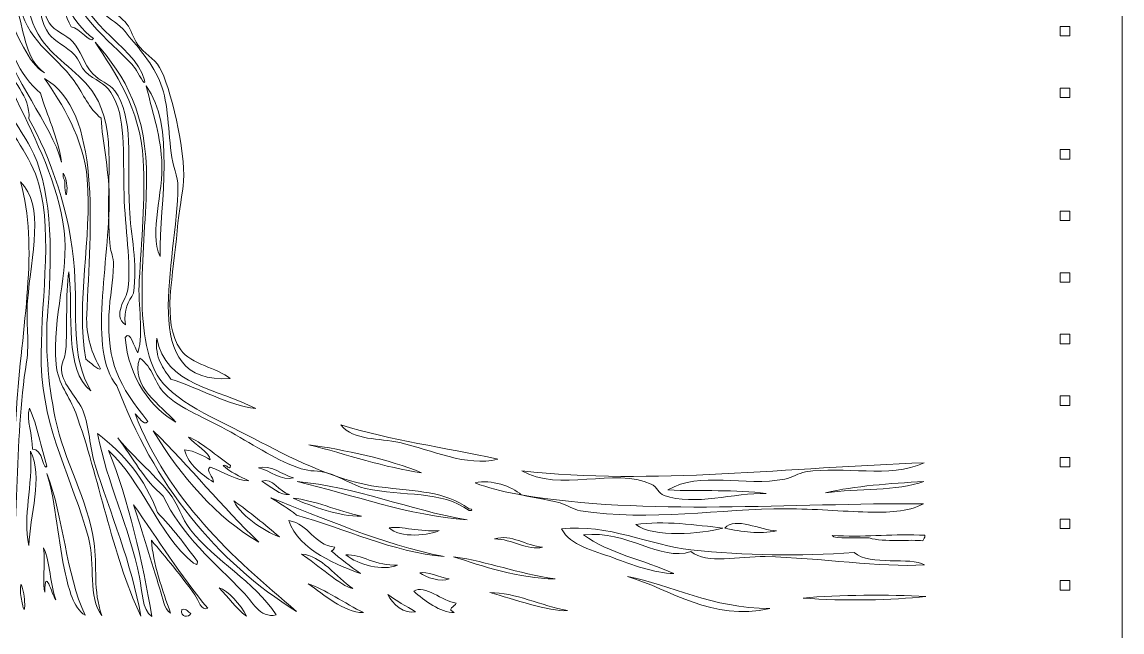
# Model space of a CAD drawing. Extents: x -34 to 197, y 103 to 243.
# Drawn here: x 139.5 to 197.4, y 169.8 to 201.9 of the extents above; entities that cross this region are included whole.
import ezdxf

# ---------------------------------------------------------------- set-up
doc = ezdxf.new("R2010")
doc.units = 0
doc.layers.add('OUTER_WALLET', color=7, linetype='CONTINUOUS', lineweight=5, true_color=0xffffff)

# ---------------------------------------------------------------- blocks, each defined once
blk = doc.blocks.new('BLOCK_2')
at = {"layer": 'OUTER_WALLET', "color": 1, "true_color": 0xff0000}
for points in [[(194.682, 201.214), (194.182, 201.214), (194.182, 201.712), (194.682, 201.712), (194.682, 201.214)], [(194.682, 197.974), (194.182, 197.974), (194.182, 198.472), (194.682, 198.472), (194.682, 197.974)], [(194.682, 194.734), (194.182, 194.734), (194.182, 195.232), (194.682, 195.232), (194.682, 194.734)], [(194.682, 191.494), (194.182, 191.494), (194.182, 191.993), (194.682, 191.993), (194.682, 191.494)], [(194.682, 188.254), (194.182, 188.254), (194.182, 188.753), (194.682, 188.753), (194.682, 188.254)], [(194.682, 185.014), (194.182, 185.014), (194.182, 185.513), (194.682, 185.513), (194.682, 185.014)], [(194.682, 181.774), (194.182, 181.774), (194.182, 182.273), (194.682, 182.273), (194.682, 181.774)], [(194.682, 178.534), (194.182, 178.534), (194.182, 179.033), (194.682, 179.033), (194.682, 178.534)], [(194.682, 175.294), (194.182, 175.294), (194.182, 175.793), (194.682, 175.793), (194.682, 175.294)], [(194.682, 172.054), (194.182, 172.054), (194.182, 172.553), (194.682, 172.553), (194.682, 172.054)]]:
    blk.add_lwpolyline(points, dxfattribs=at)

msp = doc.modelspace()

# ---------------------------------------------------------------- linework, layer by layer
at = {"layer": 'OUTER_WALLET', "color": 1, "true_color": 0xff0000}
msp.add_lwpolyline([(197.433, 243.343), (197.433, 156.824)], dxfattribs=at)
at = {"layer": 'OUTER_WALLET'}
for points, knots in [([(153.993, 170.927), (149.806, 173.503), (146.422, 177.687), (144.537, 182.807), (142.961, 184.636), (144.169, 189.334), (144.125, 192.77), (144.105, 194.352), (143.754, 195.637), (143.708, 196.878), (143.027, 197.423), (142.805, 198.126), (142.279, 198.855), (141.258, 200.269), (139.652, 201.023), (139.423, 203.005), (139.281, 204.232), (140.373, 207.009), (138.407, 206.342), (138.418, 205.815), (138.836, 205.879), (138.977, 205.453), (139.193, 204.804), (138.86, 204.013), (138.94, 203.306), (138.975, 202.992), (139.231, 202.812), (139.316, 202.518), (139.67, 201.309), (139.755, 199.931), (140.724, 199.273), (139.866, 199.756), (139.281, 201.333), (138.729, 202.432), (138.612, 200.719), (139.445, 199.094), (140.51, 198.203), (140.87, 196.983), (141.415, 195.941), (141.618, 194.572), (141.072, 196.62), (138.965, 198.989), (138.512, 201.166), (138.196, 202.686), (139.626, 205.103), (137.912, 205.96), (137.586, 205.359), (138.329, 205.041), (138.176, 204.296), (137.915, 204.523), (137.94, 205.028), (137.705, 205.28), (137.18, 203.989), (138.016, 202.853), (138.324, 201.56), (138.458, 200.994), (138.422, 200.363), (138.588, 199.896), (138.972, 198.807), (139.999, 198.076), (139.901, 196.847), (141.01, 194.873), (142.098, 191.919), (142.3, 188.897), (142.457, 186.554), (142.086, 184.271), (143.166, 182.537), (141.746, 183.628), (142.254, 186.582), (142.006, 188.805), (141.806, 187.54), (141.951, 185.997), (141.835, 184.61), (141.809, 184.297), (141.6, 183.963), (141.623, 183.638), (141.681, 182.807), (142.467, 182.195), (142.756, 181.471), (143.094, 180.628), (143.089, 179.585), (143.39, 178.628), (144.145, 176.228), (145.339, 173.368), (145.789, 170.679), (144.241, 173.999), (143.603, 177.977), (142.364, 181.38), (142.056, 182.226), (141.421, 182.901), (141.335, 183.936), (141.125, 186.471), (142.031, 188.781), (141.751, 190.957), (141.087, 196.099), (137.258, 199.458), (137.217, 205.288), (136.337, 203.818), (137.074, 199.717), (138.274, 198.73), (138.506, 197.458), (139.393, 196.442), (139.973, 195.381), (141.054, 193.402), (141.181, 190.135), (140.896, 186.774), (140.744, 184.975), (140.899, 182.985), (141.286, 181.105), (141.752, 178.844), (143.015, 176.784), (143.32, 174.627), (143.513, 173.265), (143.26, 172.021), (143.74, 170.716), (142.986, 171.68), (143.423, 173.363), (143.031, 174.828), (142.203, 177.924), (140.659, 180.366), (140.554, 183.95), (140.469, 186.891), (141.199, 190.656), (140.427, 193.421), (140.018, 194.886), (138.906, 196.07), (138.35, 197.459), (137.436, 199.741), (136.609, 201.511), (136.522, 204.617), (136.165, 204.524), (136.062, 204.167), (135.923, 203.847), (135.599, 204.224), (135.949, 204.665), (135.844, 204.923), (135.2, 204.596), (134.546, 204.279), (134.067, 203.782), (131.984, 203.19), (129.731, 202.775), (127.022, 202.831), (126.616, 203.019), (127.77, 202.891), (128, 202.912), (130.243, 203.111), (132.524, 203.419), (134.271, 204.266), (135.818, 205.017), (136.816, 206.197), (138.222, 206.93), (138.235, 206.801), (137.888, 206.574), (138.118, 206.542), (138.803, 207.124), (139.7, 207.487), (140.581, 207.866), (140.413, 207.335), (139.961, 207.38), (139.397, 207.106), (140.9, 206.962), (142.826, 207.229), (143.677, 206.249), (143.234, 206.335), (142.372, 206.844), (141.342, 206.681), (142.632, 206.455), (143.181, 205.515), (144.242, 205.069), (144.644, 205.215), (145.159, 205.245), (145.517, 205.437), (145.154, 205.915), (143.987, 205.225), (143.77, 205.955), (144.483, 205.522), (146.759, 206.172), (147.666, 205.497), (147.493, 205.697), (146.793, 205.502), (147.274, 205.406), (145.505, 205.483), (144.861, 204.395), (143.444, 204.106), (143.47, 204.609), (144.27, 204.311), (144.238, 204.873), (143.973, 205.119), (143.741, 204.729), (143.359, 204.791), (143.411, 205.674), (142.666, 205.785), (142.112, 206.082), (141.852, 205.886), (142.303, 205.569), (142.293, 205.298), (140.754, 204.078), (142.246, 201.825), (143.294, 201.082), (143.123, 200.759), (142.585, 201.653), (142.133, 201.689), (141.557, 202.799), (140.968, 204.525), (142.102, 205.496), (141.914, 206.051), (141.124, 206.533), (140.456, 206.306), (140.266, 205.77), (141.074, 206.199), (141.033, 205.808), (141.048, 204.425), (140.251, 203.079), (140.965, 201.904), (141.239, 201.453), (141.852, 201.299), (142.217, 200.906), (142.623, 200.469), (142.788, 199.732), (143.262, 199.228), (143.619, 198.848), (144.141, 198.709), (144.417, 198.33), (145.451, 196.912), (145.061, 194.733), (145.188, 192.166), (145.261, 190.689), (145.644, 189.303), (145.403, 187.672), (145.167, 187.22), (144.854, 186.849), (144.983, 186.019), (144.261, 186.525), (145.044, 187.371), (145.113, 187.873), (145.297, 189.199), (144.957, 191.146), (144.908, 192.855), (144.842, 195.11), (145.036, 196.971), (144.22, 198.235), (143.875, 198.771), (143.385, 198.846), (142.873, 199.333), (142.648, 199.546), (142.551, 199.957), (142.303, 200.221), (141.887, 200.663), (141.232, 200.922), (140.955, 201.319), (140.147, 202.473), (140.649, 203.707), (140.832, 205.421), (140.634, 205.806), (140.291, 206.05), (139.869, 206.219), (139.614, 204.352), (139.565, 202.489), (140.56, 201.033), (141.278, 199.981), (142.665, 199.22), (143.34, 198.153), (144.617, 196.135), (143.86, 193.529), (144.177, 190.134), (144.204, 189.84), (144.363, 189.601), (144.355, 189.154), (144.339, 188.287), (144.156, 187.555), (144.114, 186.523), (144.01, 184.034), (144.643, 182.805), (146.164, 180.923), (145.916, 180.66), (145.675, 181.213), (145.487, 181.325), (147.242, 176.816), (150.561, 173.817), (153.993, 170.927)], [0, 0, 0, 0, 1, 1, 1, 2, 2, 2, 3, 3, 3, 4, 4, 4, 5, 5, 5, 6, 6, 6, 7, 7, 7, 8, 8, 8, 9, 9, 9, 10, 10, 10, 11, 11, 11, 12, 12, 12, 13, 13, 13, 14, 14, 14, 15, 15, 15, 16, 16, 16, 17, 17, 17, 18, 18, 18, 19, 19, 19, 20, 20, 20, 21, 21, 21, 22, 22, 22, 23, 23, 23, 24, 24, 24, 25, 25, 25, 26, 26, 26, 27, 27, 27, 28, 28, 28, 29, 29, 29, 30, 30, 30, 31, 31, 31, 32, 32, 32, 33, 33, 33, 34, 34, 34, 35, 35, 35, 36, 36, 36, 37, 37, 37, 38, 38, 38, 39, 39, 39, 40, 40, 40, 41, 41, 41, 42, 42, 42, 43, 43, 43, 44, 44, 44, 45, 45, 45, 46, 46, 46, 47, 47, 47, 48, 48, 48, 49, 49, 49, 50, 50, 50, 51, 51, 51, 52, 52, 52, 53, 53, 53, 54, 54, 54, 55, 55, 55, 56, 56, 56, 57, 57, 57, 58, 58, 58, 59, 59, 59, 60, 60, 60, 61, 61, 61, 62, 62, 62, 63, 63, 63, 64, 64, 64, 65, 65, 65, 66, 66, 66, 67, 67, 67, 68, 68, 68, 69, 69, 69, 70, 70, 70, 71, 71, 71, 72, 72, 72, 73, 73, 73, 74, 74, 74, 75, 75, 75, 76, 76, 76, 77, 77, 77, 78, 78, 78, 79, 79, 79, 80, 80, 80, 81, 81, 81, 82, 82, 82, 83, 83, 83, 84, 84, 84, 85, 85, 85, 86, 86, 86, 87, 87, 87, 88, 88, 88, 89, 89, 89, 90, 90, 90, 91, 91, 91, 92, 92, 92, 93, 93, 93, 93]), ([(145.989, 198.888), (146.069, 198.42), (145.618, 199.348), (145.511, 199.482), (144.51, 200.74), (142.311, 202.12), (141.982, 204.229), (142.338, 204.159), (142.36, 204.434), (142.669, 204.412), (142.013, 202.057), (145.468, 200.836), (145.989, 198.888)], [0, 0, 0, 0, 1, 1, 1, 2, 2, 2, 3, 3, 3, 4, 4, 4, 4]), ([(150.498, 183.19), (145.504, 182.812), (147.731, 189.383), (147.746, 193.293), (147.748, 193.784), (147.461, 194.411), (147.386, 195.056), (147.221, 196.494), (147.215, 197.864), (146.769, 198.874), (146.303, 199.931), (145.532, 200.734), (144.959, 201.444), (144.352, 202.198), (143.085, 202.51), (142.951, 203.822), (143.596, 202.81), (144.538, 202.502), (145.064, 201.833), (145.282, 201.555), (145.392, 201.082), (145.631, 200.749), (145.93, 200.332), (146.503, 200.026), (146.781, 199.558), (147.338, 198.619), (148.149, 195.085), (148.044, 193.581), (147.995, 192.879), (147.792, 192.134), (147.705, 190.951), (147.542, 188.717), (146.842, 186.168), (147.889, 184.7), (148.44, 183.928), (149.795, 183.761), (150.498, 183.19)], [0, 0, 0, 0, 1, 1, 1, 2, 2, 2, 3, 3, 3, 4, 4, 4, 5, 5, 5, 6, 6, 6, 7, 7, 7, 8, 8, 8, 9, 9, 9, 10, 10, 10, 11, 11, 11, 12, 12, 12, 12]), ([(145.733, 184.249), (145.208, 182.77), (146.873, 181.777), (147.627, 180.897), (146.353, 181.618), (145.137, 183.226), (144.971, 185.337), (145.249, 185.787), (145.437, 184.774), (145.641, 184.544), (145.961, 185.693), (145.623, 186.966), (145.707, 188.35), (145.831, 190.371), (146.028, 192.622), (145.915, 194.692), (145.769, 197.392), (144.414, 199.315), (143.388, 200.886), (144.995, 199.069), (146.127, 197.092), (146.092, 193.615), (146.058, 190.192), (145.261, 185.335), (146.788, 183.157), (147.718, 181.831), (150.264, 180.826), (152.099, 179.843), (153.986, 178.833), (156.321, 177.744), (158.306, 177.49), (160.416, 177.22), (161.724, 177.281), (163.069, 176.333), (163.311, 176.341), (163.233, 176.211), (163.068, 176.235), (161.63, 177.323), (159.586, 176.953), (157.621, 177.404), (156.908, 177.568), (156.373, 177.996), (155.585, 178.22), (155.138, 178.348), (154.705, 178.286), (154.223, 178.44), (153.022, 178.822), (151.795, 179.65), (150.546, 180.358), (149.251, 181.093), (147.843, 181.608), (147.067, 182.372), (146.511, 182.919), (146.42, 183.822), (145.733, 184.249)], [0, 0, 0, 0, 1, 1, 1, 2, 2, 2, 3, 3, 3, 4, 4, 4, 5, 5, 5, 6, 6, 6, 7, 7, 7, 8, 8, 8, 9, 9, 9, 10, 10, 10, 11, 11, 11, 12, 12, 12, 13, 13, 13, 14, 14, 14, 15, 15, 15, 16, 16, 16, 17, 17, 17, 18, 18, 18, 18]), ([(143.674, 183.7), (143.528, 183.596), (143.126, 184.062), (142.902, 184.202), (142.358, 187.2), (143.231, 190.586), (142.969, 193.669), (142.786, 195.836), (141.636, 197.67), (140.719, 198.98), (143.723, 197.254), (143.161, 191.179), (142.943, 186.543), (142.892, 185.463), (143.235, 184.427), (143.674, 183.7)], [0, 0, 0, 0, 1, 1, 1, 2, 2, 2, 3, 3, 3, 4, 4, 4, 5, 5, 5, 5]), ([(146.803, 189.6), (146.203, 190.94), (147.003, 192.882), (146.892, 194.675), (146.798, 196.171), (146.348, 197.346), (146.081, 198.594), (147.605, 196.454), (146.803, 192.582), (146.803, 189.6)], [0, 0, 0, 0, 1, 1, 1, 2, 2, 2, 3, 3, 3, 3]), ([(141.705, 193.984), (142.094, 193.397), (141.802, 192.088), (141.795, 193.495), (141.793, 193.717), (141.681, 193.639), (141.705, 193.984)], [0, 0, 0, 0, 1, 1, 1, 2, 2, 2, 2]), ([(138.761, 170.705), (138.741, 174.008), (139.004, 177.648), (139.243, 181.532), (139.513, 185.917), (140.463, 190.122), (139.452, 193.535), (140.757, 192.322), (140.02, 189.696), (139.831, 187.282), (139.737, 186.063), (139.943, 185.125), (139.775, 184.061), (139.104, 179.814), (139.41, 175.041), (138.761, 170.705)], [0, 0, 0, 0, 1, 1, 1, 2, 2, 2, 3, 3, 3, 4, 4, 4, 5, 5, 5, 5]), ([(151.837, 181.605), (150.4, 181.784), (148.853, 182.688), (147.374, 183.147), (146.977, 183.724), (146.521, 184.243), (146.63, 185.307), (147.071, 182.823), (149.892, 182.638), (151.837, 181.605)], [0, 0, 0, 0, 1, 1, 1, 2, 2, 2, 3, 3, 3, 3]), ([(140.851, 178.575), (140.675, 178.218), (140.63, 179.551), (140.086, 179.467), (140.115, 180.215), (139.732, 181.023), (139.928, 181.618), (140.358, 180.722), (140.519, 179.566), (140.851, 178.575)], [0, 0, 0, 0, 1, 1, 1, 2, 2, 2, 3, 3, 3, 3]), ([(164.579, 178.943), (162.929, 178.521), (161.114, 179.434), (159.42, 179.813), (158.314, 180.061), (157.018, 179.902), (156.313, 180.746), (159.035, 179.907), (161.678, 179.586), (164.579, 178.943)], [0, 0, 0, 0, 1, 1, 1, 2, 2, 2, 3, 3, 3, 3]), ([(148.768, 173.556), (148.768, 173.306), (148.694, 173.439), (148.571, 173.462), (146.658, 175.036), (145.907, 177.733), (144.087, 179.397), (145.147, 176.84), (145.884, 173.457), (146.375, 170.669), (145.84, 170.993), (145.881, 171.991), (145.727, 172.731), (145.172, 175.41), (144.012, 177.693), (143.517, 180.286), (144.9, 179.223), (146.028, 177.914), (146.665, 176.131), (147.452, 175.356), (148.109, 174.455), (148.768, 173.556)], [0, 0, 0, 0, 1, 1, 1, 2, 2, 2, 3, 3, 3, 4, 4, 4, 5, 5, 5, 6, 6, 6, 7, 7, 7, 7]), ([(152.917, 170.75), (152.051, 170.544), (151.634, 171.488), (151.181, 171.952), (149.719, 173.449), (147.906, 174.951), (146.973, 177.004), (145.977, 177.833), (145.357, 179.025), (144.587, 180.072), (145.077, 179.366), (146.527, 178.108), (147.27, 177.194), (147.746, 176.608), (147.933, 175.823), (148.407, 175.222), (149.729, 173.546), (151.742, 172.551), (152.917, 170.75)], [0, 0, 0, 0, 1, 1, 1, 2, 2, 2, 3, 3, 3, 4, 4, 4, 5, 5, 5, 6, 6, 6, 6]), ([(152.007, 174.574), (149.82, 175.819), (147.838, 178.096), (146.448, 180.43), (148.377, 178.551), (150.054, 176.429), (152.007, 174.574)], [0, 0, 0, 0, 1, 1, 1, 2, 2, 2, 2]), ([(151.478, 177.804), (150.908, 177.766), (150.088, 178.316), (149.44, 178.523), (149.18, 178.327), (149.632, 178.01), (149.622, 177.739), (148.959, 178.154), (148.332, 178.605), (148.09, 179.426), (148.668, 179.377), (149.036, 179.124), (149.447, 178.913), (149.421, 179.273), (148.63, 179.721), (148.297, 180.105), (148.934, 179.888), (149.817, 179.079), (150.515, 178.602), (150.446, 178.311), (150.309, 178.699), (150.126, 178.609), (150.501, 178.268), (150.987, 178.034), (151.478, 177.804)], [0, 0, 0, 0, 1, 1, 1, 2, 2, 2, 3, 3, 3, 4, 4, 4, 5, 5, 5, 6, 6, 6, 7, 7, 7, 8, 8, 8, 8]), ([(160.564, 178.231), (158.729, 178.474), (156.554, 179.219), (154.635, 179.702), (156.456, 179.445), (158.878, 178.938), (160.564, 178.231)], [0, 0, 0, 0, 1, 1, 1, 2, 2, 2, 2]), ([(139.899, 174.394), (139.565, 176.014), (140.113, 177.447), (139.986, 179.371), (140.671, 178.032), (139.945, 175.933), (139.899, 174.394)], [0, 0, 0, 0, 1, 1, 1, 2, 2, 2, 2]), ([(153.823, 177.959), (153.207, 177.748), (152.604, 178.378), (151.978, 178.478), (152.602, 178.696), (153.248, 178.108), (153.823, 177.959)], [0, 0, 0, 0, 1, 1, 1, 2, 2, 2, 2]), ([(187.028, 178.745), (185.155, 177.911), (182.833, 178.61), (180.772, 178.269), (180.407, 178.208), (180.072, 177.973), (179.692, 177.898), (177.548, 177.472), (175.215, 178.338), (173.531, 177.321), (175.246, 177.25), (177.143, 177.355), (178.702, 177.134), (177.031, 177.186), (174.942, 176.461), (173.331, 177.033), (173.044, 177.134), (172.971, 177.484), (172.658, 177.63), (170.754, 178.518), (167.771, 177.181), (165.837, 178.334), (172.704, 177.55), (180.015, 178.535), (187.028, 178.745)], [0, 0, 0, 0, 1, 1, 1, 2, 2, 2, 3, 3, 3, 4, 4, 4, 5, 5, 5, 6, 6, 6, 7, 7, 7, 8, 8, 8, 8]), ([(142.861, 170.73), (142.222, 171.128), (142.007, 172.116), (141.826, 172.897), (141.438, 174.56), (141.341, 176.598), (140.844, 178.185), (141.739, 175.916), (141.837, 172.875), (142.861, 170.73)], [0, 0, 0, 0, 1, 1, 1, 2, 2, 2, 3, 3, 3, 3]), ([(153.613, 177.083), (153.178, 176.986), (152.559, 177.535), (152.161, 177.792), (152.695, 177.986), (153.088, 177.217), (153.613, 177.083)], [0, 0, 0, 0, 1, 1, 1, 2, 2, 2, 2]), ([(162.961, 175.749), (159.9, 175.96), (156.929, 177.087), (154.015, 177.76), (157.03, 177.505), (159.899, 176.278), (162.961, 175.749)], [0, 0, 0, 0, 1, 1, 1, 2, 2, 2, 2]), ([(186.99, 176.598), (186.164, 176.133), (185.054, 176.144), (184.054, 176.162), (182.7, 176.186), (181.215, 176.333), (179.762, 176.334), (176.302, 176.337), (172.598, 175.643), (168.924, 176.231), (168.536, 176.293), (168.218, 176.55), (167.858, 176.639), (166.309, 177.024), (164.699, 177.166), (163.386, 177.694), (164.234, 177.904), (165.318, 177.513), (165.815, 177.066), (172.315, 175.947), (180.066, 176.642), (186.99, 176.598)], [0, 0, 0, 0, 1, 1, 1, 2, 2, 2, 3, 3, 3, 4, 4, 4, 5, 5, 5, 6, 6, 6, 7, 7, 7, 7]), ([(187.011, 177.769), (185.587, 177.257), (183.538, 177.392), (181.826, 177.177), (183.4, 177.534), (185.197, 177.661), (187.011, 177.769)], [0, 0, 0, 0, 1, 1, 1, 2, 2, 2, 2]), ([(150.679, 176.744), (151.535, 176.164), (152.309, 175.505), (153.086, 174.848), (152.579, 175.005), (151.102, 175.868), (150.679, 176.744)], [0, 0, 0, 0, 1, 1, 1, 2, 2, 2, 2]), ([(161.756, 173.818), (159.058, 174.059), (156.518, 175.283), (153.985, 176.003), (153.577, 176.345), (153.094, 176.614), (152.634, 176.905), (155.298, 175.896), (158.4, 174.478), (161.756, 173.818)], [0, 0, 0, 0, 1, 1, 1, 2, 2, 2, 3, 3, 3, 3]), ([(157.4, 175.944), (156.243, 175.914), (154.816, 176.454), (153.805, 176.885), (154.849, 176.806), (156.205, 176.197), (157.4, 175.944)], [0, 0, 0, 0, 1, 1, 1, 2, 2, 2, 2]), ([(149.311, 171.106), (148.978, 170.918), (148.834, 171.534), (148.64, 171.801), (147.989, 172.698), (147.07, 173.835), (146.347, 174.672), (146.423, 173.53), (146.938, 171.981), (147.354, 170.847), (147.008, 171.075), (146.943, 171.64), (146.791, 172.126), (146.369, 173.475), (145.865, 175.165), (145.404, 176.543), (146.701, 174.726), (147.884, 172.798), (149.311, 171.106)], [0, 0, 0, 0, 1, 1, 1, 2, 2, 2, 3, 3, 3, 4, 4, 4, 5, 5, 5, 6, 6, 6, 6]), ([(153.589, 175.717), (154.659, 175.504), (154.86, 174.45), (156.005, 174.308), (155.96, 174.222), (155.916, 174.135), (155.807, 174.117), (156.308, 173.705), (156.826, 173.31), (157.348, 172.918), (156.334, 173.318), (154.036, 174.131), (153.589, 175.717)], [0, 0, 0, 0, 1, 1, 1, 2, 2, 2, 3, 3, 3, 4, 4, 4, 4]), ([(161.487, 175.189), (161.078, 174.933), (159.394, 174.756), (158.854, 175.333), (159.493, 175.437), (160.518, 175.086), (161.487, 175.189)], [0, 0, 0, 0, 1, 1, 1, 2, 2, 2, 2]), ([(173.845, 172.923), (172.803, 172.947), (171.676, 173.375), (170.638, 173.76), (169.605, 174.143), (168.416, 174.379), (167.931, 175.271), (170.368, 175.557), (172.605, 174.408), (174.746, 174.177), (177.621, 173.864), (180.424, 173.837), (183.333, 174.027), (184.189, 173.298), (186.319, 173.834), (187.032, 173.377), (184.724, 173.233), (181.577, 173.755), (178.644, 173.816), (177.279, 173.844), (175.593, 173.392), (174.744, 174.079), (173.115, 173.538), (171.408, 175.219), (169.097, 174.959), (170.384, 173.994), (172.291, 173.629), (173.845, 172.923)], [0, 0, 0, 0, 1, 1, 1, 2, 2, 2, 3, 3, 3, 4, 4, 4, 5, 5, 5, 6, 6, 6, 7, 7, 7, 8, 8, 8, 9, 9, 9, 9]), ([(176.425, 175.319), (175.297, 175.002), (172.765, 174.804), (171.84, 175.496), (173.284, 175.733), (175.045, 175.462), (176.425, 175.319)], [0, 0, 0, 0, 1, 1, 1, 2, 2, 2, 2]), ([(179.253, 175.172), (178.347, 174.996), (177.427, 175.113), (176.522, 175.317), (177.076, 175.942), (178.412, 175.19), (179.253, 175.172)], [0, 0, 0, 0, 1, 1, 1, 2, 2, 2, 2]), ([(166.938, 174.313), (166.134, 174.112), (165.333, 174.745), (164.408, 174.747), (165.296, 175.028), (166.069, 174.369), (166.938, 174.313)], [0, 0, 0, 0, 1, 1, 1, 2, 2, 2, 2]), ([(187.059, 174.938), (187.084, 174.779), (186.964, 174.771), (186.956, 174.647), (186.364, 174.725), (184.877, 174.569), (184.128, 174.794), (183.564, 174.858), (182.256, 174.711), (182.177, 174.926), (183.814, 174.821), (185.165, 175.011), (186.766, 174.943), (186.864, 174.941), (186.961, 174.94), (187.059, 174.938)], [0, 0, 0, 0, 1, 1, 1, 2, 2, 2, 3, 3, 3, 4, 4, 4, 5, 5, 5, 5]), ([(141.314, 171.539), (141.096, 171.853), (140.736, 173.333), (140.735, 171.939), (140.594, 172.29), (140.766, 173.432), (140.678, 174.283), (141.013, 173.487), (141.024, 172.378), (141.314, 171.539)], [0, 0, 0, 0, 1, 1, 1, 2, 2, 2, 3, 3, 3, 3]), ([(154.242, 173.949), (155.303, 173.886), (156.069, 172.708), (156.943, 172.144), (156.31, 172.242), (155.088, 173.418), (154.242, 173.949)], [0, 0, 0, 0, 1, 1, 1, 2, 2, 2, 2]), ([(159.308, 173.372), (158.528, 173.031), (157.229, 173.386), (156.584, 173.908), (157.342, 173.968), (158.2, 173.294), (159.308, 173.372)], [0, 0, 0, 0, 1, 1, 1, 2, 2, 2, 2]), ([(167.592, 172.642), (165.712, 172.662), (163.735, 173.323), (162.244, 173.809), (164.175, 173.536), (165.52, 172.935), (167.592, 172.642)], [0, 0, 0, 0, 1, 1, 1, 2, 2, 2, 2]), ([(162.028, 172.641), (161.599, 172.453), (160.78, 172.713), (160.472, 172.961), (160.814, 173.066), (161.538, 172.713), (162.028, 172.641)], [0, 0, 0, 0, 1, 1, 1, 2, 2, 2, 2]), ([(178.889, 171.078), (175.866, 170.406), (173.676, 172.091), (171.402, 172.771), (173.632, 172.334), (175.887, 171.09), (178.889, 171.078)], [0, 0, 0, 0, 1, 1, 1, 2, 2, 2, 2]), ([(139.473, 172.352), (139.759, 171.87), (139.711, 170.382), (139.554, 171.374), (139.508, 171.664), (139.413, 171.8), (139.473, 172.352)], [0, 0, 0, 0, 1, 1, 1, 2, 2, 2, 2]), ([(151.353, 170.68), (150.795, 171.1), (150.398, 171.676), (149.915, 172.169), (150.38, 172.041), (151.051, 171.285), (151.353, 170.68)], [0, 0, 0, 0, 1, 1, 1, 2, 2, 2, 2]), ([(157.507, 170.865), (156.434, 170.885), (155.439, 171.81), (154.605, 172.38), (155.425, 172.117), (156.574, 171.341), (157.507, 170.865)], [0, 0, 0, 0, 1, 1, 1, 2, 2, 2, 2]), ([(162.397, 171.366), (162.308, 171.188), (161.866, 171.033), (162.291, 170.88), (161.561, 170.847), (160.696, 171.514), (160.162, 171.991), (160.738, 172.371), (161.648, 171.454), (162.397, 171.366)], [0, 0, 0, 0, 1, 1, 1, 2, 2, 2, 3, 3, 3, 3]), ([(160.241, 170.915), (159.67, 170.75), (159.021, 171.334), (158.792, 171.819), (159.239, 171.482), (159.754, 171.212), (160.241, 170.915)], [0, 0, 0, 0, 1, 1, 1, 2, 2, 2, 2]), ([(168.247, 170.971), (167.292, 170.918), (165.372, 171.581), (164.164, 171.921), (165.469, 171.934), (166.892, 171.23), (168.247, 170.971)], [0, 0, 0, 0, 1, 1, 1, 2, 2, 2, 2]), ([(187.101, 171.716), (185.367, 171.522), (182.796, 171.459), (180.656, 171.633), (182.467, 171.81), (185.219, 171.819), (187.101, 171.716)], [0, 0, 0, 0, 1, 1, 1, 2, 2, 2, 2]), ([(148.428, 170.829), (148.315, 170.581), (147.862, 170.609), (147.943, 171.033), (148.256, 171.11), (148.243, 170.874), (148.428, 170.829)], [0, 0, 0, 0, 1, 1, 1, 2, 2, 2, 2])]:
    msp.add_open_spline(points, degree=3, knots=knots, dxfattribs=at)
at = {"layer": 'OUTER_WALLET', "color": 7, "true_color": 0xffffff}
for points, knots in [([(145.487, 181.325), (145.675, 181.213), (145.916, 180.66), (146.164, 180.923), (144.643, 182.805), (144.01, 184.034), (144.114, 186.523), (144.156, 187.555), (144.339, 188.287), (144.355, 189.154), (144.363, 189.601), (144.204, 189.84), (144.177, 190.134), (143.86, 193.529), (144.617, 196.135), (143.34, 198.153), (142.665, 199.22), (141.278, 199.981), (140.56, 201.033), (139.565, 202.489), (139.614, 204.352), (139.869, 206.219), (140.291, 206.05), (140.634, 205.806), (140.832, 205.421), (140.649, 203.707), (140.147, 202.473), (140.955, 201.319), (141.232, 200.922), (141.887, 200.663), (142.303, 200.221), (142.551, 199.957), (142.648, 199.546), (142.873, 199.333), (143.385, 198.846), (143.875, 198.771), (144.22, 198.235), (145.036, 196.971), (144.842, 195.11), (144.908, 192.855), (144.957, 191.146), (145.297, 189.199), (145.113, 187.873), (145.044, 187.371), (144.261, 186.525), (144.983, 186.019), (144.854, 186.849), (145.167, 187.22), (145.403, 187.672), (145.644, 189.303), (145.261, 190.689), (145.188, 192.166), (145.061, 194.733), (145.451, 196.912), (144.417, 198.33), (144.141, 198.709), (143.619, 198.848), (143.262, 199.228), (142.788, 199.732), (142.623, 200.469), (142.217, 200.906), (141.852, 201.299), (141.239, 201.453), (140.965, 201.904), (140.251, 203.079), (141.048, 204.425), (141.033, 205.808), (141.074, 206.199), (140.266, 205.77), (140.456, 206.306), (141.124, 206.533), (141.914, 206.051), (142.102, 205.496), (140.968, 204.525), (141.557, 202.799), (142.133, 201.689), (142.585, 201.653), (143.123, 200.759), (143.294, 201.082), (142.246, 201.825), (140.754, 204.078), (142.293, 205.298), (142.303, 205.569), (141.852, 205.886), (142.112, 206.082), (142.666, 205.785), (143.411, 205.674), (143.359, 204.791), (143.741, 204.729), (143.973, 205.119), (144.238, 204.873), (144.27, 204.311), (143.47, 204.609), (143.444, 204.106), (144.861, 204.395), (145.505, 205.483), (147.274, 205.406), (146.793, 205.502), (147.493, 205.697), (147.666, 205.497), (146.759, 206.172), (144.483, 205.522), (143.77, 205.955), (143.987, 205.225), (145.154, 205.915), (145.517, 205.437), (145.159, 205.245), (144.644, 205.215), (144.242, 205.069), (143.181, 205.515), (142.632, 206.455), (141.342, 206.681), (142.372, 206.844), (143.234, 206.335), (143.677, 206.249), (142.826, 207.229), (140.9, 206.962), (139.397, 207.106), (139.961, 207.38), (140.413, 207.335), (140.581, 207.866), (139.7, 207.487), (138.803, 207.124), (138.118, 206.542), (137.888, 206.574), (138.235, 206.801), (138.222, 206.93), (136.816, 206.197), (135.818, 205.017), (134.271, 204.266), (132.524, 203.419), (130.243, 203.111), (128, 202.912), (127.77, 202.891), (126.616, 203.019), (127.022, 202.831), (129.731, 202.775), (131.984, 203.19), (134.067, 203.782), (134.546, 204.279), (135.2, 204.596), (135.844, 204.923), (135.949, 204.665), (135.599, 204.224), (135.923, 203.847), (136.062, 204.167), (136.165, 204.524), (136.522, 204.617), (136.609, 201.511), (137.436, 199.741), (138.35, 197.459), (138.906, 196.07), (140.018, 194.886), (140.427, 193.421), (141.199, 190.656), (140.469, 186.891), (140.554, 183.95), (140.659, 180.366), (142.203, 177.924), (143.031, 174.828), (143.423, 173.363), (142.986, 171.68), (143.74, 170.716), (143.26, 172.021), (143.513, 173.265), (143.32, 174.627), (143.015, 176.784), (141.752, 178.844), (141.286, 181.105), (140.899, 182.985), (140.744, 184.975), (140.896, 186.774), (141.181, 190.135), (141.054, 193.402), (139.973, 195.381), (139.393, 196.442), (138.506, 197.458), (138.274, 198.73), (137.074, 199.717), (136.337, 203.818), (137.217, 205.288), (137.258, 199.458), (141.087, 196.099), (141.751, 190.957), (142.031, 188.781), (141.125, 186.471), (141.335, 183.936), (141.421, 182.901), (142.056, 182.226), (142.364, 181.38), (143.603, 177.977), (144.241, 173.999), (145.789, 170.679), (145.339, 173.368), (144.145, 176.228), (143.39, 178.628), (143.089, 179.585), (143.094, 180.628), (142.756, 181.471), (142.467, 182.195), (141.681, 182.807), (141.623, 183.638), (141.6, 183.963), (141.809, 184.297), (141.835, 184.61), (141.951, 185.997), (141.806, 187.54), (142.006, 188.805), (142.254, 186.582), (141.746, 183.628), (143.166, 182.537), (142.086, 184.271), (142.457, 186.554), (142.3, 188.897), (142.098, 191.919), (141.01, 194.873), (139.901, 196.847), (139.999, 198.076), (138.972, 198.807), (138.588, 199.896), (138.422, 200.363), (138.458, 200.994), (138.324, 201.56), (138.016, 202.853), (137.18, 203.989), (137.705, 205.28), (137.94, 205.028), (137.915, 204.523), (138.176, 204.296), (138.329, 205.041), (137.586, 205.359), (137.912, 205.96), (139.626, 205.103), (138.196, 202.686), (138.512, 201.166), (138.965, 198.989), (141.072, 196.62), (141.618, 194.572), (141.415, 195.941), (140.87, 196.983), (140.51, 198.203), (139.445, 199.094), (138.612, 200.719), (138.729, 202.432), (139.281, 201.333), (139.866, 199.756), (140.724, 199.273), (139.755, 199.931), (139.67, 201.309), (139.316, 202.518), (139.231, 202.812), (138.975, 202.992), (138.94, 203.306), (138.86, 204.013), (139.193, 204.804), (138.977, 205.453), (138.836, 205.879), (138.418, 205.815), (138.407, 206.342), (140.373, 207.009), (139.281, 204.232), (139.423, 203.005), (139.652, 201.023), (141.258, 200.269), (142.279, 198.855), (142.805, 198.126), (143.027, 197.423), (143.708, 196.878), (143.754, 195.637), (144.105, 194.352), (144.125, 192.77), (144.169, 189.334), (142.961, 184.636), (144.537, 182.807), (146.422, 177.687), (149.806, 173.503), (153.993, 170.927), (150.561, 173.817), (147.242, 176.816), (145.487, 181.325)], [0, 0, 0, 0, 1, 1, 1, 2, 2, 2, 3, 3, 3, 4, 4, 4, 5, 5, 5, 6, 6, 6, 7, 7, 7, 8, 8, 8, 9, 9, 9, 10, 10, 10, 11, 11, 11, 12, 12, 12, 13, 13, 13, 14, 14, 14, 15, 15, 15, 16, 16, 16, 17, 17, 17, 18, 18, 18, 19, 19, 19, 20, 20, 20, 21, 21, 21, 22, 22, 22, 23, 23, 23, 24, 24, 24, 25, 25, 25, 26, 26, 26, 27, 27, 27, 28, 28, 28, 29, 29, 29, 30, 30, 30, 31, 31, 31, 32, 32, 32, 33, 33, 33, 34, 34, 34, 35, 35, 35, 36, 36, 36, 37, 37, 37, 38, 38, 38, 39, 39, 39, 40, 40, 40, 41, 41, 41, 42, 42, 42, 43, 43, 43, 44, 44, 44, 45, 45, 45, 46, 46, 46, 47, 47, 47, 48, 48, 48, 49, 49, 49, 50, 50, 50, 51, 51, 51, 52, 52, 52, 53, 53, 53, 54, 54, 54, 55, 55, 55, 56, 56, 56, 57, 57, 57, 58, 58, 58, 59, 59, 59, 60, 60, 60, 61, 61, 61, 62, 62, 62, 63, 63, 63, 64, 64, 64, 65, 65, 65, 66, 66, 66, 67, 67, 67, 68, 68, 68, 69, 69, 69, 70, 70, 70, 71, 71, 71, 72, 72, 72, 73, 73, 73, 74, 74, 74, 75, 75, 75, 76, 76, 76, 77, 77, 77, 78, 78, 78, 79, 79, 79, 80, 80, 80, 81, 81, 81, 82, 82, 82, 83, 83, 83, 84, 84, 84, 85, 85, 85, 86, 86, 86, 87, 87, 87, 88, 88, 88, 89, 89, 89, 90, 90, 90, 91, 91, 91, 92, 92, 92, 93, 93, 93, 93]), ([(142.669, 204.412), (142.36, 204.434), (142.338, 204.159), (141.982, 204.229), (142.311, 202.12), (144.51, 200.74), (145.511, 199.482), (145.618, 199.348), (146.069, 198.42), (145.989, 198.888), (145.468, 200.836), (142.013, 202.057), (142.669, 204.412)], [0, 0, 0, 0, 1, 1, 1, 2, 2, 2, 3, 3, 3, 4, 4, 4, 4]), ([(147.889, 184.7), (146.842, 186.168), (147.542, 188.717), (147.705, 190.951), (147.792, 192.134), (147.995, 192.879), (148.044, 193.581), (148.149, 195.085), (147.338, 198.619), (146.781, 199.558), (146.503, 200.026), (145.93, 200.332), (145.631, 200.749), (145.392, 201.082), (145.282, 201.555), (145.064, 201.833), (144.538, 202.502), (143.596, 202.81), (142.951, 203.822), (143.085, 202.51), (144.352, 202.198), (144.959, 201.444), (145.532, 200.734), (146.303, 199.931), (146.769, 198.874), (147.215, 197.864), (147.221, 196.494), (147.386, 195.056), (147.461, 194.411), (147.748, 193.784), (147.746, 193.293), (147.731, 189.383), (145.504, 182.812), (150.498, 183.19), (149.795, 183.761), (148.44, 183.928), (147.889, 184.7)], [0, 0, 0, 0, 1, 1, 1, 2, 2, 2, 3, 3, 3, 4, 4, 4, 5, 5, 5, 6, 6, 6, 7, 7, 7, 8, 8, 8, 9, 9, 9, 10, 10, 10, 11, 11, 11, 12, 12, 12, 12]), ([(147.067, 182.372), (147.843, 181.608), (149.251, 181.093), (150.546, 180.358), (151.795, 179.65), (153.022, 178.822), (154.223, 178.44), (154.705, 178.286), (155.138, 178.348), (155.585, 178.22), (156.373, 177.996), (156.908, 177.568), (157.621, 177.404), (159.586, 176.953), (161.63, 177.323), (163.068, 176.235), (163.233, 176.211), (163.311, 176.341), (163.069, 176.333), (161.724, 177.281), (160.416, 177.22), (158.306, 177.49), (156.321, 177.744), (153.986, 178.833), (152.099, 179.843), (150.264, 180.826), (147.718, 181.831), (146.788, 183.157), (145.261, 185.335), (146.058, 190.192), (146.092, 193.615), (146.127, 197.092), (144.995, 199.069), (143.388, 200.886), (144.414, 199.315), (145.769, 197.392), (145.915, 194.692), (146.028, 192.622), (145.831, 190.371), (145.707, 188.35), (145.623, 186.966), (145.961, 185.693), (145.641, 184.544), (145.437, 184.774), (145.249, 185.787), (144.971, 185.337), (145.137, 183.226), (146.353, 181.618), (147.627, 180.897), (146.873, 181.777), (145.208, 182.77), (145.733, 184.249), (146.42, 183.822), (146.511, 182.919), (147.067, 182.372)], [0, 0, 0, 0, 1, 1, 1, 2, 2, 2, 3, 3, 3, 4, 4, 4, 5, 5, 5, 6, 6, 6, 7, 7, 7, 8, 8, 8, 9, 9, 9, 10, 10, 10, 11, 11, 11, 12, 12, 12, 13, 13, 13, 14, 14, 14, 15, 15, 15, 16, 16, 16, 17, 17, 17, 18, 18, 18, 18]), ([(142.943, 186.543), (143.161, 191.179), (143.723, 197.254), (140.719, 198.98), (141.636, 197.67), (142.786, 195.836), (142.969, 193.669), (143.231, 190.586), (142.358, 187.2), (142.902, 184.202), (143.126, 184.062), (143.528, 183.596), (143.674, 183.7), (143.235, 184.427), (142.892, 185.463), (142.943, 186.543)], [0, 0, 0, 0, 1, 1, 1, 2, 2, 2, 3, 3, 3, 4, 4, 4, 5, 5, 5, 5]), ([(146.081, 198.594), (146.348, 197.346), (146.798, 196.171), (146.892, 194.675), (147.003, 192.882), (146.203, 190.94), (146.803, 189.6), (146.803, 192.582), (147.605, 196.454), (146.081, 198.594)], [0, 0, 0, 0, 1, 1, 1, 2, 2, 2, 3, 3, 3, 3]), ([(141.795, 193.495), (141.802, 192.088), (142.094, 193.397), (141.705, 193.984), (141.681, 193.639), (141.793, 193.717), (141.795, 193.495)], [0, 0, 0, 0, 1, 1, 1, 2, 2, 2, 2]), ([(139.775, 184.061), (139.943, 185.125), (139.737, 186.063), (139.831, 187.282), (140.02, 189.696), (140.757, 192.322), (139.452, 193.535), (140.463, 190.122), (139.513, 185.917), (139.243, 181.532), (139.004, 177.648), (138.741, 174.008), (138.761, 170.705), (139.41, 175.041), (139.104, 179.814), (139.775, 184.061)], [0, 0, 0, 0, 1, 1, 1, 2, 2, 2, 3, 3, 3, 4, 4, 4, 5, 5, 5, 5]), ([(146.63, 185.307), (146.521, 184.243), (146.977, 183.724), (147.374, 183.147), (148.853, 182.688), (150.4, 181.784), (151.837, 181.605), (149.892, 182.638), (147.071, 182.823), (146.63, 185.307)], [0, 0, 0, 0, 1, 1, 1, 2, 2, 2, 3, 3, 3, 3]), ([(139.928, 181.618), (139.732, 181.023), (140.115, 180.215), (140.086, 179.467), (140.63, 179.551), (140.675, 178.218), (140.851, 178.575), (140.519, 179.566), (140.358, 180.722), (139.928, 181.618)], [0, 0, 0, 0, 1, 1, 1, 2, 2, 2, 3, 3, 3, 3]), ([(156.313, 180.746), (157.018, 179.902), (158.314, 180.061), (159.42, 179.813), (161.114, 179.434), (162.929, 178.521), (164.579, 178.943), (161.678, 179.586), (159.035, 179.907), (156.313, 180.746)], [0, 0, 0, 0, 1, 1, 1, 2, 2, 2, 3, 3, 3, 3]), ([(146.665, 176.131), (146.028, 177.914), (144.9, 179.223), (143.517, 180.286), (144.012, 177.693), (145.172, 175.41), (145.727, 172.731), (145.881, 171.991), (145.84, 170.993), (146.375, 170.669), (145.884, 173.457), (145.147, 176.84), (144.087, 179.397), (145.907, 177.733), (146.658, 175.036), (148.571, 173.462), (148.694, 173.439), (148.768, 173.306), (148.768, 173.556), (148.109, 174.455), (147.452, 175.356), (146.665, 176.131)], [0, 0, 0, 0, 1, 1, 1, 2, 2, 2, 3, 3, 3, 4, 4, 4, 5, 5, 5, 6, 6, 6, 7, 7, 7, 7]), ([(148.407, 175.222), (147.933, 175.823), (147.746, 176.608), (147.27, 177.194), (146.527, 178.108), (145.077, 179.366), (144.587, 180.072), (145.357, 179.025), (145.977, 177.833), (146.973, 177.004), (147.906, 174.951), (149.719, 173.449), (151.181, 171.952), (151.634, 171.488), (152.051, 170.544), (152.917, 170.75), (151.742, 172.551), (149.729, 173.546), (148.407, 175.222)], [0, 0, 0, 0, 1, 1, 1, 2, 2, 2, 3, 3, 3, 4, 4, 4, 5, 5, 5, 6, 6, 6, 6]), ([(146.448, 180.43), (147.838, 178.096), (149.82, 175.819), (152.007, 174.574), (150.054, 176.429), (148.377, 178.551), (146.448, 180.43)], [0, 0, 0, 0, 1, 1, 1, 2, 2, 2, 2]), ([(150.126, 178.609), (150.309, 178.699), (150.446, 178.311), (150.515, 178.602), (149.817, 179.079), (148.934, 179.888), (148.297, 180.105), (148.63, 179.721), (149.421, 179.273), (149.447, 178.913), (149.036, 179.124), (148.668, 179.377), (148.09, 179.426), (148.332, 178.605), (148.959, 178.154), (149.622, 177.739), (149.632, 178.01), (149.18, 178.327), (149.44, 178.523), (150.088, 178.316), (150.908, 177.766), (151.478, 177.804), (150.987, 178.034), (150.501, 178.268), (150.126, 178.609)], [0, 0, 0, 0, 1, 1, 1, 2, 2, 2, 3, 3, 3, 4, 4, 4, 5, 5, 5, 6, 6, 6, 7, 7, 7, 8, 8, 8, 8]), ([(154.635, 179.702), (156.554, 179.219), (158.729, 178.474), (160.564, 178.231), (158.878, 178.938), (156.456, 179.445), (154.635, 179.702)], [0, 0, 0, 0, 1, 1, 1, 2, 2, 2, 2]), ([(139.986, 179.371), (140.113, 177.447), (139.565, 176.014), (139.899, 174.394), (139.945, 175.933), (140.671, 178.032), (139.986, 179.371)], [0, 0, 0, 0, 1, 1, 1, 2, 2, 2, 2]), ([(151.978, 178.478), (152.604, 178.378), (153.207, 177.748), (153.823, 177.959), (153.248, 178.108), (152.602, 178.696), (151.978, 178.478)], [0, 0, 0, 0, 1, 1, 1, 2, 2, 2, 2]), ([(165.837, 178.334), (167.771, 177.181), (170.754, 178.518), (172.658, 177.63), (172.971, 177.484), (173.044, 177.134), (173.331, 177.033), (174.942, 176.461), (177.031, 177.186), (178.702, 177.134), (177.143, 177.355), (175.246, 177.25), (173.531, 177.321), (175.215, 178.338), (177.548, 177.472), (179.692, 177.898), (180.072, 177.973), (180.407, 178.208), (180.772, 178.269), (182.833, 178.61), (185.155, 177.911), (187.028, 178.745), (180.015, 178.535), (172.704, 177.55), (165.837, 178.334)], [0, 0, 0, 0, 1, 1, 1, 2, 2, 2, 3, 3, 3, 4, 4, 4, 5, 5, 5, 6, 6, 6, 7, 7, 7, 8, 8, 8, 8]), ([(140.844, 178.185), (141.341, 176.598), (141.438, 174.56), (141.826, 172.897), (142.007, 172.116), (142.222, 171.128), (142.861, 170.73), (141.837, 172.875), (141.739, 175.916), (140.844, 178.185)], [0, 0, 0, 0, 1, 1, 1, 2, 2, 2, 3, 3, 3, 3]), ([(152.161, 177.792), (152.559, 177.535), (153.178, 176.986), (153.613, 177.083), (153.088, 177.217), (152.695, 177.986), (152.161, 177.792)], [0, 0, 0, 0, 1, 1, 1, 2, 2, 2, 2]), ([(154.015, 177.76), (156.929, 177.087), (159.9, 175.96), (162.961, 175.749), (159.899, 176.278), (157.03, 177.505), (154.015, 177.76)], [0, 0, 0, 0, 1, 1, 1, 2, 2, 2, 2]), ([(165.815, 177.066), (165.318, 177.513), (164.234, 177.904), (163.386, 177.694), (164.699, 177.166), (166.309, 177.024), (167.858, 176.639), (168.218, 176.55), (168.536, 176.293), (168.924, 176.231), (172.598, 175.643), (176.302, 176.337), (179.762, 176.334), (181.215, 176.333), (182.7, 176.186), (184.054, 176.162), (185.054, 176.144), (186.164, 176.133), (186.99, 176.598), (180.066, 176.642), (172.315, 175.947), (165.815, 177.066)], [0, 0, 0, 0, 1, 1, 1, 2, 2, 2, 3, 3, 3, 4, 4, 4, 5, 5, 5, 6, 6, 6, 7, 7, 7, 7]), ([(181.826, 177.177), (183.538, 177.392), (185.587, 177.257), (187.011, 177.769), (185.197, 177.661), (183.4, 177.534), (181.826, 177.177)], [0, 0, 0, 0, 1, 1, 1, 2, 2, 2, 2]), ([(153.086, 174.848), (152.309, 175.505), (151.535, 176.164), (150.679, 176.744), (151.102, 175.868), (152.579, 175.005), (153.086, 174.848)], [0, 0, 0, 0, 1, 1, 1, 2, 2, 2, 2]), ([(152.634, 176.905), (153.094, 176.614), (153.577, 176.345), (153.985, 176.003), (156.518, 175.283), (159.058, 174.059), (161.756, 173.818), (158.4, 174.478), (155.298, 175.896), (152.634, 176.905)], [0, 0, 0, 0, 1, 1, 1, 2, 2, 2, 3, 3, 3, 3]), ([(153.805, 176.885), (154.816, 176.454), (156.243, 175.914), (157.4, 175.944), (156.205, 176.197), (154.849, 176.806), (153.805, 176.885)], [0, 0, 0, 0, 1, 1, 1, 2, 2, 2, 2]), ([(145.404, 176.543), (145.865, 175.165), (146.369, 173.475), (146.791, 172.126), (146.943, 171.64), (147.008, 171.075), (147.354, 170.847), (146.938, 171.981), (146.423, 173.53), (146.347, 174.672), (147.07, 173.835), (147.989, 172.698), (148.64, 171.801), (148.834, 171.534), (148.978, 170.918), (149.311, 171.106), (147.884, 172.798), (146.701, 174.726), (145.404, 176.543)], [0, 0, 0, 0, 1, 1, 1, 2, 2, 2, 3, 3, 3, 4, 4, 4, 5, 5, 5, 6, 6, 6, 6]), ([(157.348, 172.918), (156.826, 173.31), (156.308, 173.705), (155.807, 174.117), (155.916, 174.135), (155.96, 174.222), (156.005, 174.308), (154.86, 174.45), (154.659, 175.504), (153.589, 175.717), (154.036, 174.131), (156.334, 173.318), (157.348, 172.918)], [0, 0, 0, 0, 1, 1, 1, 2, 2, 2, 3, 3, 3, 4, 4, 4, 4]), ([(158.854, 175.333), (159.394, 174.756), (161.078, 174.933), (161.487, 175.189), (160.518, 175.086), (159.493, 175.437), (158.854, 175.333)], [0, 0, 0, 0, 1, 1, 1, 2, 2, 2, 2]), ([(169.097, 174.959), (171.408, 175.219), (173.115, 173.538), (174.744, 174.079), (175.593, 173.392), (177.279, 173.844), (178.644, 173.816), (181.577, 173.755), (184.724, 173.233), (187.032, 173.377), (186.319, 173.834), (184.189, 173.298), (183.333, 174.027), (180.424, 173.837), (177.621, 173.864), (174.746, 174.177), (172.605, 174.408), (170.368, 175.557), (167.931, 175.271), (168.416, 174.379), (169.605, 174.143), (170.638, 173.76), (171.676, 173.375), (172.803, 172.947), (173.845, 172.923), (172.291, 173.629), (170.384, 173.994), (169.097, 174.959)], [0, 0, 0, 0, 1, 1, 1, 2, 2, 2, 3, 3, 3, 4, 4, 4, 5, 5, 5, 6, 6, 6, 7, 7, 7, 8, 8, 8, 9, 9, 9, 9]), ([(171.84, 175.496), (172.765, 174.804), (175.297, 175.002), (176.425, 175.319), (175.045, 175.462), (173.284, 175.733), (171.84, 175.496)], [0, 0, 0, 0, 1, 1, 1, 2, 2, 2, 2]), ([(176.522, 175.317), (177.427, 175.113), (178.347, 174.996), (179.253, 175.172), (178.412, 175.19), (177.076, 175.942), (176.522, 175.317)], [0, 0, 0, 0, 1, 1, 1, 2, 2, 2, 2]), ([(164.408, 174.747), (165.333, 174.745), (166.134, 174.112), (166.938, 174.313), (166.069, 174.369), (165.296, 175.028), (164.408, 174.747)], [0, 0, 0, 0, 1, 1, 1, 2, 2, 2, 2]), ([(186.766, 174.943), (185.165, 175.011), (183.814, 174.821), (182.177, 174.926), (182.256, 174.711), (183.564, 174.858), (184.128, 174.794), (184.877, 174.569), (186.364, 174.725), (186.956, 174.647), (186.964, 174.771), (187.084, 174.779), (187.059, 174.938), (186.961, 174.94), (186.864, 174.941), (186.766, 174.943)], [0, 0, 0, 0, 1, 1, 1, 2, 2, 2, 3, 3, 3, 4, 4, 4, 5, 5, 5, 5]), ([(140.678, 174.283), (140.766, 173.432), (140.594, 172.29), (140.735, 171.939), (140.736, 173.333), (141.096, 171.853), (141.314, 171.539), (141.024, 172.378), (141.013, 173.487), (140.678, 174.283)], [0, 0, 0, 0, 1, 1, 1, 2, 2, 2, 3, 3, 3, 3]), ([(156.943, 172.144), (156.069, 172.708), (155.303, 173.886), (154.242, 173.949), (155.088, 173.418), (156.31, 172.242), (156.943, 172.144)], [0, 0, 0, 0, 1, 1, 1, 2, 2, 2, 2]), ([(156.584, 173.908), (157.229, 173.386), (158.528, 173.031), (159.308, 173.372), (158.2, 173.294), (157.342, 173.968), (156.584, 173.908)], [0, 0, 0, 0, 1, 1, 1, 2, 2, 2, 2]), ([(162.244, 173.809), (163.735, 173.323), (165.712, 172.662), (167.592, 172.642), (165.52, 172.935), (164.175, 173.536), (162.244, 173.809)], [0, 0, 0, 0, 1, 1, 1, 2, 2, 2, 2]), ([(160.472, 172.961), (160.78, 172.713), (161.599, 172.453), (162.028, 172.641), (161.538, 172.713), (160.814, 173.066), (160.472, 172.961)], [0, 0, 0, 0, 1, 1, 1, 2, 2, 2, 2]), ([(171.402, 172.771), (173.676, 172.091), (175.866, 170.406), (178.889, 171.078), (175.887, 171.09), (173.632, 172.334), (171.402, 172.771)], [0, 0, 0, 0, 1, 1, 1, 2, 2, 2, 2]), ([(139.554, 171.374), (139.711, 170.382), (139.759, 171.87), (139.473, 172.352), (139.413, 171.8), (139.508, 171.664), (139.554, 171.374)], [0, 0, 0, 0, 1, 1, 1, 2, 2, 2, 2]), ([(149.915, 172.169), (150.398, 171.676), (150.795, 171.1), (151.353, 170.68), (151.051, 171.285), (150.38, 172.041), (149.915, 172.169)], [0, 0, 0, 0, 1, 1, 1, 2, 2, 2, 2]), ([(154.605, 172.38), (155.439, 171.81), (156.434, 170.885), (157.507, 170.865), (156.574, 171.341), (155.425, 172.117), (154.605, 172.38)], [0, 0, 0, 0, 1, 1, 1, 2, 2, 2, 2]), ([(160.162, 171.991), (160.696, 171.514), (161.561, 170.847), (162.291, 170.88), (161.866, 171.033), (162.308, 171.188), (162.397, 171.366), (161.648, 171.454), (160.738, 172.371), (160.162, 171.991)], [0, 0, 0, 0, 1, 1, 1, 2, 2, 2, 3, 3, 3, 3]), ([(158.792, 171.819), (159.021, 171.334), (159.67, 170.75), (160.241, 170.915), (159.754, 171.212), (159.239, 171.482), (158.792, 171.819)], [0, 0, 0, 0, 1, 1, 1, 2, 2, 2, 2]), ([(164.164, 171.921), (165.372, 171.581), (167.292, 170.918), (168.247, 170.971), (166.892, 171.23), (165.469, 171.934), (164.164, 171.921)], [0, 0, 0, 0, 1, 1, 1, 2, 2, 2, 2]), ([(180.656, 171.633), (182.796, 171.459), (185.367, 171.522), (187.101, 171.716), (185.219, 171.819), (182.467, 171.81), (180.656, 171.633)], [0, 0, 0, 0, 1, 1, 1, 2, 2, 2, 2]), ([(147.943, 171.033), (147.862, 170.609), (148.315, 170.581), (148.428, 170.829), (148.243, 170.874), (148.256, 171.11), (147.943, 171.033)], [0, 0, 0, 0, 1, 1, 1, 2, 2, 2, 2])]:
    msp.add_open_spline(points, degree=3, knots=knots, dxfattribs=at)

# ---------------------------------------------------------------- block references
at = {"layer": 'OUTER_WALLET'}
msp.add_blockref('BLOCK_2', (0, 0), dxfattribs=at)

doc.saveas('drawing.dxf')
